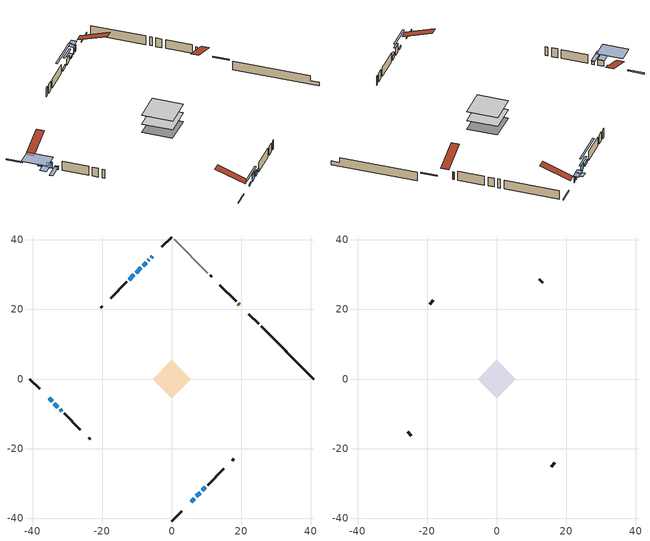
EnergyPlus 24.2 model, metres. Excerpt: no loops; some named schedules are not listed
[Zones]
conditioned space
 floor adiabatic (AdiabaticFloorConstruction): -5.47,0 0,5.47 5.47,0 0,-5.47 z0.76
 floor foundation (Slab1 construction): -5.36,0 0,5.36 5.36,0 0,-5.36 z-1.62
 wall outside (RimJoist1 construction): 0,-40.8 2.84,-37.96 / -40.8,0 -37.96,-2.84 / 0,40.8 -2.84,37.96 / 24.99,15.81 22.15,18.65 z0.76:1.06
 wall outside (AdiabaticWallConstruction 1): 19.43,21.37 19.17,21.63 z0.76:2.79
 wall outside (AdiabaticWallConstruction): -5.56,35.24 -5.91,34.89 / -6.57,34.23 -6.72,34.08 z0.76:2.44; 5.56,-35.24 6.42,-34.38 / -35.24,-5.56 -34.38,-6.42 z0.76:1.32; -7.37,33.43 -8.2,32.6 z0.76:1.07; -8.85,31.95 -10.22,30.58 / -33.72,-7.08 -32.71,-8.09 z0.76:2.34; 7.08,-33.72 8.16,-32.64 z0.76:2.77; 8.81,-31.99 9.68,-31.12 z0.76:1.83; -32.06,-8.74 -31.58,-9.22 z0.76:1.58; -10.87,29.93 -12.24,28.56 z0.76:1.52
 wall outside (Wall1 construction): 10.33,-30.47 14.98,-25.82 / -30.93,-9.87 -26.28,-14.52 / -12.9,27.9 -17.55,23.25 / 18.51,22.29 13.86,26.94 z0.76:3.2
 wall outside (Wall3 construction): 17.36,-23.44 17.82,-22.98 / -23.9,-16.9 -23.44,-17.36 / -19.92,20.88 -20.39,20.41 / 11.49,29.31 11.02,29.78 z0.76:3.2
 wall foundation (FoundationWall1 construction): 25.65,15.15,-1.62 25.65,15.15,0.76 39.28,1.52,0.76 39.28,1.52,-0.56 40.8,0,-0.56 40.8,0,-1.62
 wall adiabatic (Wall4 construction): 10.36,30.44 0.66,40.14 z0.76:3.2
 window (WindowConstruction 5): -5.56,35.24 -5.91,34.89 z0.76:2.44
 window (WindowConstruction 9): 5.56,-35.24 6.42,-34.38 z0.76:1.32
 window (WindowConstruction 10): -35.24,-5.56 -34.38,-6.42 z0.76:1.32
 window (WindowConstruction 6): -6.57,34.23 -6.71,34.09 z0.76:2.44
 window (WindowConstruction 7): -7.37,33.43 -8.2,32.6 z0.76:1.06
 window (WindowConstruction): -8.85,31.95 -10.22,30.58 z0.76:2.34
 window (WindowConstruction 1): 7.08,-33.72 8.16,-32.64 z0.76:2.77
 window (WindowConstruction 2): 8.81,-31.99 9.68,-31.12 z0.76:1.83
 window (WindowConstruction 3): -33.72,-7.08 -32.71,-8.09 z0.76:2.34
 window (WindowConstruction 4): -32.06,-8.74 -31.58,-9.22 z0.76:1.57
 window (WindowConstruction 8): -10.88,29.92 -12.24,28.56 z0.76:1.52
 door (Door): 19.43,21.37 19.17,21.63 z0.76:2.79
 ceiling adiabatic (AdiabaticFloorConstruction): 0,-5.47 5.47,0 0,5.47 -5.47,0 z0.76
attic - vented
 floor to conditioned space (Floor1 construction Reversed): -5.47,0 0,5.47 5.47,0 0,-5.47 z3.2
 wall outside (Wall2 construction): 15.64,-25.16 16.7,-24.1 / -25.62,-15.18 -24.56,-16.24 / -18.2,22.6 -19.26,21.54 / 13.2,27.6 12.14,28.66 z0.76:3.2
 roof outside (Roof1 construction): 4.9,-35.9,3.2 -0.43,-30.57,5.71 -1.83,-31.97,5.71 3.5,-37.3,3.2; -35.9,-4.9,3.2 -30.57,0.43,5.71 -31.97,1.83,5.71 -37.3,-3.5,3.2; -4.9,35.9,3.2 0.43,30.57,5.71 1.83,31.97,5.71 -3.5,37.3,3.2; 20.09,20.71,3.2 14.76,15.38,5.71 16.16,13.97,5.71 21.49,19.31,3.2
shading: -6.34,34.46 -5.13,35.67 -6.1,36.64 -7.31,35.42 z3.05; 8.29,-32.51 3.69,-37.11 3.98,-37.4 8.58,-32.8 z3.96; -32.51,-8.29 -37.11,-3.69 -40.13,-6.71 -35.53,-11.31 z3.96; -7.15,33.65 -6.14,34.66 -7.11,35.63 -8.11,34.62 z3.05; -8.37,32.43 -7.2,33.6 -8.17,34.57 -9.34,33.4 z1.31; -10.98,29.82 -8.1,32.7 -8.39,32.99 -11.27,30.12 z3.41; 8.3,-32.5 6.94,-33.86 7.23,-34.15 8.59,-32.79 z2.97; 9.82,-30.98 8.67,-32.13 8.96,-32.42 10.11,-31.27 z2.03; -32.65,-8.15 -33.79,-7.01 -36.81,-10.03 -35.67,-11.17 z2.43; -31.52,-9.28 -32.12,-8.68 -35.14,-11.7 -34.54,-12.3 z1.67; -14.83,25.97 -8.29,32.51 -8.58,32.8 -15.12,26.26 z5.18
[Building]
Building 1: Terrain=Suburbs
[Site:Location]
Quebec Intl AP_QC: Latitude {deg}=46.8; Longitude {deg}=-71.38; Time Zone {hr}=-5; Elevation {m}=74; Keep Site Location Information=Yes
[Site:GroundTemperature:Shallow]
0.0108218, -2.24938, -2.43038, -1.3578, 2.94801, 7.23376, 10.9493, 13.303, 13.5029, 11.5886, 7.96783, 3.81355
[Site:WaterMainsTemperature]
Calculation Method=Schedule; Temperature Schedule=mains temperature schedule
[Material] Roughness=Rough; Thermal Absorptance=0.9
Name | Thickness {m} | Conductivity {W/m-K} | Density {kg/m3} | Specific Heat {J/kg-K} | Solar Absorptance | Visible Absorptance
asphalt or fiberglass shingles | 0.00635 | 0.162714 | 1121.4 | 1465.45 | 0.4 | 0.4
ceiling loosefill ins | 0.169333 | 0.0480833 | 16.02 | 1046.75 | 0.7 | 0.7
ceiling stud and cavity | 0.1397 | 0.0837774 | 65.682 | 1177.47 | 0.7 | 0.7
concrete 4.0 in. | 0.1016 | 1.803125 | 2242.8 | 837.4 | 0.7 | 0.7
concrete 8.0 in. | 0.2032 | 1.803125 | 2242.8 | 837.4 | 0.7 | 0.7
door material | 0.04445 | 0.0451087 | 512.64 | 1214.23 | 0.7 | 0.7
floor covering | 0.0127 | 0.0433444 | 54.468 | 1339.84 | 0.6 | 0.6
floor rigid ins; wall rigid ins 2 | 0.512978 | 0.029427 | 32.04 | 1214.23 | 0.7 | 0.7
floor stud and cavity | 0.1397 | 1.75129 | 37.0049 | 1207.88 | 0.7 | 0.7
furniture material conditioned space 1 | 0.1524 | 0.115458 | 640.8 | 1214.23 | 0.6 | 0.6
gypsum board | 0.0127 | 0.160291 | 801 | 837.4 | 0.6 | 0.6
osb sheathing 0.5 in. | 0.0127 | 0.115458 | 512.64 | 1214.23 | 0.7 | 0.7
osb sheathing 0.75 in. | 0.01905 | 0.115458 | 512.64 | 1214.23 | 0.7 | 0.7
osb sheathing 2.0 in. | 0.0508 | 0.115458 | 512.64 | 1214.23 | 0.7 | 0.7
rim joist rigid ins; wall rigid ins | 0.051816 | 0.029427 | 32.04 | 1214.23 | 0.7 | 0.7
rim joist stud and cavity | 0.0508 | 0.0403734 | 125.044 | 1163.47 | 0.6 | 0.6
wall rigid ins 1 | 0.051816 | 0.029427 | 32.04 | 1214.23 | 0.4 | 0.4
wall stud and cavity | 0.1397 | 0.225397 | 139.0536 | 1170.24 | 0.7 | 0.7
wall stud and cavity 1 | 0.0889 | 6.9971 | 50.32683 | 1063.81 | 0.6 | 0.6
wall stud and cavity 2 | 0.1397 | 0.083259 | 139.0536 | 1170.24 | 0.7 | 0.7
wall stud and cavity 3 | 0.1397 | 0.178473 | 139.0536 | 1170.24 | 0.7 | 0.7
wall stud and cavity 4 | 0.0889 | 0.380278 | 52.3479 | 1209.89 | 0.7 | 0.7
wall stud and cavity 5 | 0.0889 | 0.391764 | 83.0341 | 1211.67 | 0.7 | 0.7
wood siding | 0.0254 | 0.102417 | 544.68 | 1172.36 | 0.4 | 0.4
wood siding 1 | 0.00254 | 0.102417 | 544.68 | 1172.36 | 0.4 | 0.4
wood siding 2; wood siding 3; wood siding 4 | 0.0254 | 0.102417 | 544.68 | 1172.36 | 0.7 | 0.7
[WindowMaterial:SimpleGlazingSystem]
Name | U-Factor {W/m2-K} | Solar Heat Gain Coefficient
WindowMaterial | 1.73576 | 0.43
WindowMaterial 1 | 2.4194 | 0.54
WindowMaterial 2 | 1.83456 | 0.39
WindowMaterial 3 | 1.76699 | 0.42
WindowMaterial 4 | 1.97765 | 0.34
WindowMaterial 5 | 1.79254 | 0.4
WindowMaterial 6 | 2.07361 | 0.3
WindowMaterial 7 | 1.93279 | 0.35
WindowMaterial 8 | 1.8516 | 0.39
WindowMaterial 9 | 2.02818 | 0.32
[Construction]
AdiabaticFloorConstruction: floor stud and cavity, floor rigid ins, osb sheathing 0.75 in., floor covering
AdiabaticWallConstruction: wood siding 3, wall rigid ins 2, wall stud and cavity 4, gypsum board
AdiabaticWallConstruction 1: wood siding 4, wall rigid ins 2, wall stud and cavity 4, gypsum board
Door: door material
Floor1 construction Reversed: gypsum board, ceiling stud and cavity, ceiling loosefill ins
FoundationWall1 construction: concrete 8.0 in.
furniture construction conditioned space 1: furniture material conditioned space 1
PartitionWallConstruction: gypsum board, wall stud and cavity 5, gypsum board
RimJoist1 construction: wood siding 2, rim joist rigid ins, osb sheathing 2.0 in., rim joist stud and cavity
Roof1 construction: asphalt or fiberglass shingles
Slab1 construction: concrete 4.0 in.
Wall1 construction: wood siding, wall rigid ins, osb sheathing 0.5 in., wall stud and cavity, gypsum board
Wall2 construction: wood siding 1, wall stud and cavity 1
Wall3 construction: wood siding, osb sheathing 0.5 in., wall stud and cavity 2, gypsum board
Wall4 construction: wall rigid ins 1, osb sheathing 0.5 in., wall stud and cavity 3, gypsum board
WindowConstruction: WindowMaterial
WindowConstruction 1: WindowMaterial 1
WindowConstruction 10; WindowConstruction 9: WindowMaterial 9
WindowConstruction 2: WindowMaterial 2
WindowConstruction 3: WindowMaterial 3
WindowConstruction 4: WindowMaterial 4
WindowConstruction 5: WindowMaterial 5
WindowConstruction 6: WindowMaterial 6
WindowConstruction 7: WindowMaterial 7
WindowConstruction 8: WindowMaterial 8
[Zone] Multiplier=1; Part of Total Floor Area=Yes
Name | Volume {m3}
attic - vented | 24.4459
conditioned space | 300.3
[Space]
Name | Zone | Volume {m3}
attic - vented 1 | attic - vented | 24.4459
conditioned space 1 | conditioned space | 300.3
[ZoneInfiltration:EffectiveLeakageArea]
infil attic - vented 1: Zone or Space=attic - vented 1; Schedule=Always On Discrete; Effective Air Leakage Area {cm2}=2212.43; Stack Coefficient=0.000344325; Wind Coefficient=1.25373e-05
[ZoneMixing]
whole house fan mix: Zone or Space=attic - vented; Schedule=Always On Continuous; Design Flow Rate Calculation Method=Flow/Zone; Design Flow Rate {m3/s}=0; Source Zone or Space=conditioned space
[SurfaceProperty:ExposedFoundationPerimeter]
Slab1: Exposed Perimeter Calculation Method=TotalExposedPerimeter; Total Exposed Perimeter {m}=21.427
[InternalMass] Zone or ZoneList=conditioned space; Space or SpaceList=conditioned space 1
Name | Construction | Surface Area {m2}
furniture mass conditioned space 1 | furniture construction conditioned space 1 | 46.9641
partition wall mass | PartitionWallConstruction | 117.41
[Lights]
interior lighting: Zone or ZoneList or Space or SpaceList=conditioned space 1; Schedule=interior lighting schedule; Design Level Calculation Method=LightingLevel; Lighting Level {W}=343.2; Return Air Fraction=0; Fraction Radiant=0.6; Fraction Visible=0.2; Fraction Replaceable=1
[People]
occupants: Zone or ZoneList or Space or SpaceList=conditioned space 1; Number of People Schedule=occupants schedule; Number of People Calculation Method=People; Number of People=3; Fraction Radiant=0.314171; Sensible Heat Fraction=0.56303; Activity Level Schedule=occupants activity schedule; Carbon Dioxide Generation Rate {m3/s-W}=0; Enable ASHRAE 55 Comfort Warnings=No; Mean Radiant Temperature Calculation Type=EnclosureAveraged
[ElectricEquipment] Zone or ZoneList or Space or SpaceList=conditioned space 1; Design Level Calculation Method=EquipmentLevel
Name | Schedule | Design Level {W} | Fraction Latent | Fraction Radiant | Fraction Lost
clothes dryer | clothes dryer schedule | 140.772 | 0.015 | 0.081 | 0.85
clothes washer | clothes washer schedule | 32.1985 | 0.03 | 0.162 | 0.7
cooking range | cooking range schedule | 208.969 | 0.08 | 0.432 | 0.2
dishwasher | dishwasher schedule | 66.8632 | 0.3 | 0.18 | 0.4
fridge | fridge schedule | 72.9452 | 0 | 0.6 | 0
mech vent house fan | mech vent house fan schedule | 14.1667 | 0 | 0 | 1
mech vent house fan cfis | mech vent house fan cfis schedule | 0 | 0 | 0 | 0
misc plug loads | misc plug loads schedule | 494.7 | 0.045 | 0.513 | 0.1
whole house fan | Always On Discrete | 0 | 0 | 0 | 1
[OtherEquipment] Zone or ZoneList or Space or SpaceList=conditioned space 1; Design Level Calculation Method=EquipmentLevel
Name | Fuel Type | Schedule | Design Level {W} | Fraction Latent | Fraction Radiant | Fraction Lost
clothes dryer 1 | Electricity | clothes dryer schedule | 0 | 0.015 | 0.081 | 0.85
cooking range 1 | Electricity | cooking range schedule | 0 | 0.08 | 0.432 | 0.2
general water use latent | None | general water use schedule | 59.3978 | 1 | 0 | 0
general water use sensible | None | general water use schedule | -58.539 | 0 | 0.6 | 0
mech vent house fan latent load | None | Always On Discrete | 0 | 1 | 0 | 0
mech vent house fan sensible load | None | Always On Discrete | 0 | 0 | 0 | 0
water heater energy adjustment1 | Electricity | Always On Discrete | 0.01 | 0 | 0 | 1
[ZoneInfiltration:DesignFlowRate] Zone or ZoneList or Space or SpaceList=conditioned space 1; Schedule=Always On Discrete; Design Flow Rate Calculation Method=Flow/Zone; Design Flow Rate {m3/s}=0
infil flow; natural vent flow; whole house fan flow
[Foundation:Kiva]
Foundation Kiva 1: Initial Indoor Air Temperature {C}=18; Wall Height Above Grade {m}=0.759988; Wall Depth Below Slab {m}=0.2032
[Foundation:Kiva:Settings]
Soil Conductivity {W/m-K}=0.849921; Soil Density {kg/m3}=1842.3; Soil Specific Heat {J/kg-K}=418.7; Ground Solar Absorptivity=0.9; Ground Thermal Absorptivity=0.9; Ground Surface Roughness {m}=0.03; Far-Field Width {m}=40; Deep-Ground Boundary Condition=ZeroFlux; Deep-Ground Depth {m}=40; Minimum Cell Dimension {m}=0.2; Maximum Cell Growth Coefficient=3; Simulation Timestep=Timestep
[Exterior:Lights]
exterior lighting: Schedule=exterior lighting schedule; Design Level {W}=75.6
[Schedule:Constant]
Name | Hourly Value
Always On Continuous; mech vent house fan schedule; mech vent house fan cfis schedule; Always On Discrete | 1
occupants activity schedule | 117.228
fridge schedule | 0
[Schedule:Day:Interval]
interior lighting schedule day: No, 01:00, 0.108182, 04:00, 0.0901515, 05:00, 0.0991667, 06:00, 0.162273, 07:00, 0.270455, 08:00, 0.342576, 10:00, 0.369621, 11:00, 0.351591, 12:00, 0.333561, 13:00, 0.324545, 14:00, 0.31553, 15:00, 0.333561, 16:00, 0.369621, 17:00, 0.450758, 18:00, 0.585985, 19:00, 0.775303, 20:00, 0.955606, 21:00, 0.991667, 22:00, 0.712197, 23:00, 0.360606, 24:00, 0.162273
interior lighting schedule default day: No, 24:00, 0
[Schedule:Week:Daily]
interior lighting schedule Week Rule - Jan1-Jan27: interior lighting schedule day, interior lighting schedule day, interior lighting schedule day, interior lighting schedule day, interior lighting schedule day, interior lighting schedule day, interior lighting schedule day, interior lighting schedule default day, interior lighting schedule default day, interior lighting schedule default day, interior lighting schedule default day, interior lighting schedule default day
interior lighting schedule Week Rule - Jan28-Feb3: interior lighting schedule day, interior lighting schedule day, interior lighting schedule day, interior lighting schedule day, interior lighting schedule day 1, interior lighting schedule day 1, interior lighting schedule day 1, interior lighting schedule default day, interior lighting schedule default day, interior lighting schedule default day, interior lighting schedule default day, interior lighting schedule default day
interior lighting schedule Week Rule - Feb4-Feb24: interior lighting schedule day 1, interior lighting schedule day 1, interior lighting schedule day 1, interior lighting schedule day 1, interior lighting schedule day 1, interior lighting schedule day 1, interior lighting schedule day 1, interior lighting schedule default day, interior lighting schedule default day, interior lighting schedule default day, interior lighting schedule default day, interior lighting schedule default day
interior lighting schedule Week Rule - Feb25-Mar3: interior lighting schedule day 1, interior lighting schedule day 1, interior lighting schedule day 1, interior lighting schedule day 1, interior lighting schedule day 2, interior lighting schedule day 2, interior lighting schedule day 2, interior lighting schedule default day, interior lighting schedule default day, interior lighting schedule default day, interior lighting schedule default day, interior lighting schedule default day
interior lighting schedule Week Rule - Mar4-Mar31: interior lighting schedule day 2, interior lighting schedule day 2, interior lighting schedule day 2, interior lighting schedule day 2, interior lighting schedule day 2, interior lighting schedule day 2, interior lighting schedule day 2, interior lighting schedule default day, interior lighting schedule default day, interior lighting schedule default day, interior lighting schedule default day, interior lighting schedule default day
interior lighting schedule Week Rule - Apr1-Apr28: interior lighting schedule day 3, interior lighting schedule day 3, interior lighting schedule day 3, interior lighting schedule day 3, interior lighting schedule day 3, interior lighting schedule day 3, interior lighting schedule day 3, interior lighting schedule default day, interior lighting schedule default day, interior lighting schedule default day, interior lighting schedule default day, interior lighting schedule default day
interior lighting schedule Week Rule - Apr29-May5: interior lighting schedule day 3, interior lighting schedule day 3, interior lighting schedule day 4, interior lighting schedule day 4, interior lighting schedule day 4, interior lighting schedule day 4, interior lighting schedule day 4, interior lighting schedule default day, interior lighting schedule default day, interior lighting schedule default day, interior lighting schedule default day, interior lighting schedule default day
interior lighting schedule Week Rule - May6-May26: interior lighting schedule day 4, interior lighting schedule day 4, interior lighting schedule day 4, interior lighting schedule day 4, interior lighting schedule day 4, interior lighting schedule day 4, interior lighting schedule day 4, interior lighting schedule default day, interior lighting schedule default day, interior lighting schedule default day, interior lighting schedule default day, interior lighting schedule default day
interior lighting schedule Week Rule - May27-Jun2: interior lighting schedule day 4, interior lighting schedule day 4, interior lighting schedule day 4, interior lighting schedule day 4, interior lighting schedule day 4, interior lighting schedule day 5, interior lighting schedule day 5, interior lighting schedule default day, interior lighting schedule default day, interior lighting schedule default day, interior lighting schedule default day, interior lighting schedule default day
interior lighting schedule Week Rule - Jun3-Jun30: interior lighting schedule day 5, interior lighting schedule day 5, interior lighting schedule day 5, interior lighting schedule day 5, interior lighting schedule day 5, interior lighting schedule day 5, interior lighting schedule day 5, interior lighting schedule default day, interior lighting schedule default day, interior lighting schedule default day, interior lighting schedule default day, interior lighting schedule default day
interior lighting schedule Week Rule - Jul1-Jul28: interior lighting schedule day 6, interior lighting schedule day 6, interior lighting schedule day 6, interior lighting schedule day 6, interior lighting schedule day 6, interior lighting schedule day 6, interior lighting schedule day 6, interior lighting schedule default day, interior lighting schedule default day, interior lighting schedule default day, interior lighting schedule default day, interior lighting schedule default day
interior lighting schedule Week Rule - Jul29-Aug4: interior lighting schedule day 6, interior lighting schedule day 6, interior lighting schedule day 6, interior lighting schedule day 7, interior lighting schedule day 7, interior lighting schedule day 7, interior lighting schedule day 7, interior lighting schedule default day, interior lighting schedule default day, interior lighting schedule default day, interior lighting schedule default day, interior lighting schedule default day
interior lighting schedule Week Rule - Aug5-Aug25: interior lighting schedule day 7, interior lighting schedule day 7, interior lighting schedule day 7, interior lighting schedule day 7, interior lighting schedule day 7, interior lighting schedule day 7, interior lighting schedule day 7, interior lighting schedule default day, interior lighting schedule default day, interior lighting schedule default day, interior lighting schedule default day, interior lighting schedule default day
interior lighting schedule Week Rule - Aug26-Sep1: interior lighting schedule day 7, interior lighting schedule day 7, interior lighting schedule day 7, interior lighting schedule day 7, interior lighting schedule day 7, interior lighting schedule day 7, interior lighting schedule day 8, interior lighting schedule default day, interior lighting schedule default day, interior lighting schedule default day, interior lighting schedule default day, interior lighting schedule default day
interior lighting schedule Week Rule - Sep2-Sep29: interior lighting schedule day 8, interior lighting schedule day 8, interior lighting schedule day 8, interior lighting schedule day 8, interior lighting schedule day 8, interior lighting schedule day 8, interior lighting schedule day 8, interior lighting schedule default day, interior lighting schedule default day, interior lighting schedule default day, interior lighting schedule default day, interior lighting schedule default day
interior lighting schedule Week Rule - Sep30-Oct6: interior lighting schedule day 8, interior lighting schedule day 9, interior lighting schedule day 9, interior lighting schedule day 9, interior lighting schedule day 9, interior lighting schedule day 9, interior lighting schedule day 9, interior lighting schedule default day, interior lighting schedule default day, interior lighting schedule default day, interior lighting schedule default day, interior lighting schedule default day
interior lighting schedule Week Rule - Oct7-Oct27: interior lighting schedule day 9, interior lighting schedule day 9, interior lighting schedule day 9, interior lighting schedule day 9, interior lighting schedule day 9, interior lighting schedule day 9, interior lighting schedule day 9, interior lighting schedule default day, interior lighting schedule default day, interior lighting schedule default day, interior lighting schedule default day, interior lighting schedule default day
interior lighting schedule Week Rule - Oct28-Nov3: interior lighting schedule day 9, interior lighting schedule day 9, interior lighting schedule day 9, interior lighting schedule day 9, interior lighting schedule day 10, interior lighting schedule day 10, interior lighting schedule day 10, interior lighting schedule default day, interior lighting schedule default day, interior lighting schedule default day, interior lighting schedule default day, interior lighting schedule default day
interior lighting schedule Week Rule - Nov4-Nov24: interior lighting schedule day 10, interior lighting schedule day 10, interior lighting schedule day 10, interior lighting schedule day 10, interior lighting schedule day 10, interior lighting schedule day 10, interior lighting schedule day 10, interior lighting schedule default day, interior lighting schedule default day, interior lighting schedule default day, interior lighting schedule default day, interior lighting schedule default day
interior lighting schedule Week Rule - Nov25-Dec1: interior lighting schedule day 10, interior lighting schedule day 10, interior lighting schedule day 10, interior lighting schedule day 10, interior lighting schedule day 10, interior lighting schedule day 10, interior lighting schedule day 11, interior lighting schedule default day, interior lighting schedule default day, interior lighting schedule default day, interior lighting schedule default day, interior lighting schedule default day
interior lighting schedule Week Rule - Dec2-Dec31: interior lighting schedule day 11, interior lighting schedule day 11, interior lighting schedule day 11, interior lighting schedule day 11, interior lighting schedule day 11, interior lighting schedule day 11, interior lighting schedule day 11, interior lighting schedule default day, interior lighting schedule default day, interior lighting schedule default day, interior lighting schedule default day, interior lighting schedule default day
occupants schedule Week Rule - Jan1-Dec31: occupants schedule day, occupants schedule day, occupants schedule day, occupants schedule day, occupants schedule day, occupants schedule day, occupants schedule day, occupants schedule default day, occupants schedule default day, occupants schedule default day, occupants schedule default day, occupants schedule default day
clothes dryer schedule Week Rule - Jan1-Dec31: clothes dryer schedule day, clothes dryer schedule day, clothes dryer schedule day, clothes dryer schedule day, clothes dryer schedule day, clothes dryer schedule day, clothes dryer schedule day, clothes dryer schedule default day, clothes dryer schedule default day, clothes dryer schedule default day, clothes dryer schedule default day, clothes dryer schedule default day
clothes washer schedule Week Rule - Jan1-Dec31: clothes washer schedule day, clothes washer schedule day, clothes washer schedule day, clothes washer schedule day, clothes washer schedule day, clothes washer schedule day, clothes washer schedule day, clothes washer schedule default day, clothes washer schedule default day, clothes washer schedule default day, clothes washer schedule default day, clothes washer schedule default day
cooking range schedule Week Rule - Jan1-Dec31: cooking range schedule day, cooking range schedule day, cooking range schedule day, cooking range schedule day, cooking range schedule day, cooking range schedule day, cooking range schedule day, cooking range schedule default day, cooking range schedule default day, cooking range schedule default day, cooking range schedule default day, cooking range schedule default day
dishwasher schedule Week Rule - Jan1-Dec31: dishwasher schedule day, dishwasher schedule day, dishwasher schedule day, dishwasher schedule day, dishwasher schedule day, dishwasher schedule day, dishwasher schedule day, dishwasher schedule default day, dishwasher schedule default day, dishwasher schedule default day, dishwasher schedule default day, dishwasher schedule default day
misc plug loads schedule Week Rule - Jan1-Dec31: misc plug loads schedule day, misc plug loads schedule day, misc plug loads schedule day, misc plug loads schedule day, misc plug loads schedule day, misc plug loads schedule day, misc plug loads schedule day, misc plug loads schedule default day, misc plug loads schedule default day, misc plug loads schedule default day, misc plug loads schedule default day, misc plug loads schedule default day
general water use schedule Week Rule - Jan1-Dec31: general water use schedule day, general water use schedule day, general water use schedule day, general water use schedule day, general water use schedule day, general water use schedule day, general water use schedule day, general water use schedule default day, general water use schedule default day, general water use schedule default day, general water use schedule default day, general water use schedule default day
exterior lighting schedule Week Rule - Jan1-Jan27: exterior lighting schedule day, exterior lighting schedule day, exterior lighting schedule day, exterior lighting schedule day, exterior lighting schedule day, exterior lighting schedule day, exterior lighting schedule day, exterior lighting schedule default day, exterior lighting schedule default day, exterior lighting schedule default day, exterior lighting schedule default day, exterior lighting schedule default day
exterior lighting schedule Week Rule - Jan28-Feb3: exterior lighting schedule day, exterior lighting schedule day, exterior lighting schedule day, exterior lighting schedule day, exterior lighting schedule day 1, exterior lighting schedule day 1, exterior lighting schedule day 1, exterior lighting schedule default day, exterior lighting schedule default day, exterior lighting schedule default day, exterior lighting schedule default day, exterior lighting schedule default day
exterior lighting schedule Week Rule - Feb4-Feb24: exterior lighting schedule day 1, exterior lighting schedule day 1, exterior lighting schedule day 1, exterior lighting schedule day 1, exterior lighting schedule day 1, exterior lighting schedule day 1, exterior lighting schedule day 1, exterior lighting schedule default day, exterior lighting schedule default day, exterior lighting schedule default day, exterior lighting schedule default day, exterior lighting schedule default day
exterior lighting schedule Week Rule - Feb25-Mar3: exterior lighting schedule day 1, exterior lighting schedule day 1, exterior lighting schedule day 1, exterior lighting schedule day 1, exterior lighting schedule day 2, exterior lighting schedule day 2, exterior lighting schedule day 2, exterior lighting schedule default day, exterior lighting schedule default day, exterior lighting schedule default day, exterior lighting schedule default day, exterior lighting schedule default day
exterior lighting schedule Week Rule - Mar4-Mar31: exterior lighting schedule day 2, exterior lighting schedule day 2, exterior lighting schedule day 2, exterior lighting schedule day 2, exterior lighting schedule day 2, exterior lighting schedule day 2, exterior lighting schedule day 2, exterior lighting schedule default day, exterior lighting schedule default day, exterior lighting schedule default day, exterior lighting schedule default day, exterior lighting schedule default day
exterior lighting schedule Week Rule - Apr1-Apr28: exterior lighting schedule day 3, exterior lighting schedule day 3, exterior lighting schedule day 3, exterior lighting schedule day 3, exterior lighting schedule day 3, exterior lighting schedule day 3, exterior lighting schedule day 3, exterior lighting schedule default day, exterior lighting schedule default day, exterior lighting schedule default day, exterior lighting schedule default day, exterior lighting schedule default day
exterior lighting schedule Week Rule - Apr29-May5: exterior lighting schedule day 3, exterior lighting schedule day 3, exterior lighting schedule day 4, exterior lighting schedule day 4, exterior lighting schedule day 4, exterior lighting schedule day 4, exterior lighting schedule day 4, exterior lighting schedule default day, exterior lighting schedule default day, exterior lighting schedule default day, exterior lighting schedule default day, exterior lighting schedule default day
exterior lighting schedule Week Rule - May6-May26: exterior lighting schedule day 4, exterior lighting schedule day 4, exterior lighting schedule day 4, exterior lighting schedule day 4, exterior lighting schedule day 4, exterior lighting schedule day 4, exterior lighting schedule day 4, exterior lighting schedule default day, exterior lighting schedule default day, exterior lighting schedule default day, exterior lighting schedule default day, exterior lighting schedule default day
exterior lighting schedule Week Rule - May27-Jun2: exterior lighting schedule day 4, exterior lighting schedule day 4, exterior lighting schedule day 4, exterior lighting schedule day 4, exterior lighting schedule day 4, exterior lighting schedule day 5, exterior lighting schedule day 5, exterior lighting schedule default day, exterior lighting schedule default day, exterior lighting schedule default day, exterior lighting schedule default day, exterior lighting schedule default day
exterior lighting schedule Week Rule - Jun3-Jun30: exterior lighting schedule day 5, exterior lighting schedule day 5, exterior lighting schedule day 5, exterior lighting schedule day 5, exterior lighting schedule day 5, exterior lighting schedule day 5, exterior lighting schedule day 5, exterior lighting schedule default day, exterior lighting schedule default day, exterior lighting schedule default day, exterior lighting schedule default day, exterior lighting schedule default day
exterior lighting schedule Week Rule - Jul1-Jul28: exterior lighting schedule day 6, exterior lighting schedule day 6, exterior lighting schedule day 6, exterior lighting schedule day 6, exterior lighting schedule day 6, exterior lighting schedule day 6, exterior lighting schedule day 6, exterior lighting schedule default day, exterior lighting schedule default day, exterior lighting schedule default day, exterior lighting schedule default day, exterior lighting schedule default day
exterior lighting schedule Week Rule - Jul29-Aug4: exterior lighting schedule day 6, exterior lighting schedule day 6, exterior lighting schedule day 6, exterior lighting schedule day 7, exterior lighting schedule day 7, exterior lighting schedule day 7, exterior lighting schedule day 7, exterior lighting schedule default day, exterior lighting schedule default day, exterior lighting schedule default day, exterior lighting schedule default day, exterior lighting schedule default day
exterior lighting schedule Week Rule - Aug5-Aug25: exterior lighting schedule day 7, exterior lighting schedule day 7, exterior lighting schedule day 7, exterior lighting schedule day 7, exterior lighting schedule day 7, exterior lighting schedule day 7, exterior lighting schedule day 7, exterior lighting schedule default day, exterior lighting schedule default day, exterior lighting schedule default day, exterior lighting schedule default day, exterior lighting schedule default day
exterior lighting schedule Week Rule - Aug26-Sep1: exterior lighting schedule day 7, exterior lighting schedule day 7, exterior lighting schedule day 7, exterior lighting schedule day 7, exterior lighting schedule day 7, exterior lighting schedule day 7, exterior lighting schedule day 8, exterior lighting schedule default day, exterior lighting schedule default day, exterior lighting schedule default day, exterior lighting schedule default day, exterior lighting schedule default day
exterior lighting schedule Week Rule - Sep2-Sep29: exterior lighting schedule day 8, exterior lighting schedule day 8, exterior lighting schedule day 8, exterior lighting schedule day 8, exterior lighting schedule day 8, exterior lighting schedule day 8, exterior lighting schedule day 8, exterior lighting schedule default day, exterior lighting schedule default day, exterior lighting schedule default day, exterior lighting schedule default day, exterior lighting schedule default day
exterior lighting schedule Week Rule - Sep30-Oct6: exterior lighting schedule day 8, exterior lighting schedule day 9, exterior lighting schedule day 9, exterior lighting schedule day 9, exterior lighting schedule day 9, exterior lighting schedule day 9, exterior lighting schedule day 9, exterior lighting schedule default day, exterior lighting schedule default day, exterior lighting schedule default day, exterior lighting schedule default day, exterior lighting schedule default day
exterior lighting schedule Week Rule - Oct7-Oct27: exterior lighting schedule day 9, exterior lighting schedule day 9, exterior lighting schedule day 9, exterior lighting schedule day 9, exterior lighting schedule day 9, exterior lighting schedule day 9, exterior lighting schedule day 9, exterior lighting schedule default day, exterior lighting schedule default day, exterior lighting schedule default day, exterior lighting schedule default day, exterior lighting schedule default day
exterior lighting schedule Week Rule - Oct28-Nov3: exterior lighting schedule day 9, exterior lighting schedule day 9, exterior lighting schedule day 9, exterior lighting schedule day 9, exterior lighting schedule day 10, exterior lighting schedule day 10, exterior lighting schedule day 10, exterior lighting schedule default day, exterior lighting schedule default day, exterior lighting schedule default day, exterior lighting schedule default day, exterior lighting schedule default day
exterior lighting schedule Week Rule - Nov4-Nov24: exterior lighting schedule day 10, exterior lighting schedule day 10, exterior lighting schedule day 10, exterior lighting schedule day 10, exterior lighting schedule day 10, exterior lighting schedule day 10, exterior lighting schedule day 10, exterior lighting schedule default day, exterior lighting schedule default day, exterior lighting schedule default day, exterior lighting schedule default day, exterior lighting schedule default day
exterior lighting schedule Week Rule - Nov25-Dec1: exterior lighting schedule day 10, exterior lighting schedule day 10, exterior lighting schedule day 10, exterior lighting schedule day 10, exterior lighting schedule day 10, exterior lighting schedule day 10, exterior lighting schedule day 11, exterior lighting schedule default day, exterior lighting schedule default day, exterior lighting schedule default day, exterior lighting schedule default day, exterior lighting schedule default day
exterior lighting schedule Week Rule - Dec2-Dec31: exterior lighting schedule day 11, exterior lighting schedule day 11, exterior lighting schedule day 11, exterior lighting schedule day 11, exterior lighting schedule day 11, exterior lighting schedule day 11, exterior lighting schedule day 11, exterior lighting schedule default day, exterior lighting schedule default day, exterior lighting schedule default day, exterior lighting schedule default day, exterior lighting schedule default day
[Schedule:Year]
interior lighting schedule: interior lighting schedule Week Rule - Jan1-Jan27, 1, 1, 1, 27, interior lighting schedule Week Rule - Jan28-Feb3, 1, 28, 2, 3, interior lighting schedule Week Rule - Feb4-Feb24, 2, 4, 2, 24, interior lighting schedule Week Rule - Feb25-Mar3, 2, 25, 3, 3, interior lighting schedule Week Rule - Mar4-Mar31, 3, 4, 3, 31, interior lighting schedule Week Rule - Apr1-Apr28, 4, 1, 4, 28, interior lighting schedule Week Rule - Apr29-May5, 4, 29, 5, 5, interior lighting schedule Week Rule - May6-May26, 5, 6, 5, 26, interior lighting schedule Week Rule - May27-Jun2, 5, 27, 6, 2, interior lighting schedule Week Rule - Jun3-Jun30, 6, 3, 6, 30, interior lighting schedule Week Rule - Jul1-Jul28, 7, 1, 7, 28, interior lighting schedule Week Rule - Jul29-Aug4, 7, 29, 8, 4, interior lighting schedule Week Rule - Aug5-Aug25, 8, 5, 8, 25, interior lighting schedule Week Rule - Aug26-Sep1, 8, 26, 9, 1, interior lighting schedule Week Rule - Sep2-Sep29, 9, 2, 9, 29, interior lighting schedule Week Rule - Sep30-Oct6, 9, 30, 10, 6, interior lighting schedule Week Rule - Oct7-Oct27, 10, 7, 10, 27, interior lighting schedule Week Rule - Oct28-Nov3, 10, 28, 11, 3, interior lighting schedule Week Rule - Nov4-Nov24, 11, 4, 11, 24, interior lighting schedule Week Rule - Nov25-Dec1, 11, 25, 12, 1, interior lighting schedule Week Rule - Dec2-Dec31, 12, 2, 12, 31
occupants schedule: occupants schedule Week Rule - Jan1-Dec31, 1, 1, 12, 31
clothes dryer schedule: clothes dryer schedule Week Rule - Jan1-Dec31, 1, 1, 12, 31
clothes washer schedule: clothes washer schedule Week Rule - Jan1-Dec31, 1, 1, 12, 31
cooking range schedule: cooking range schedule Week Rule - Jan1-Dec31, 1, 1, 12, 31
dishwasher schedule: dishwasher schedule Week Rule - Jan1-Dec31, 1, 1, 12, 31
misc plug loads schedule: misc plug loads schedule Week Rule - Jan1-Dec31, 1, 1, 12, 31
general water use schedule: general water use schedule Week Rule - Jan1-Dec31, 1, 1, 12, 31
exterior lighting schedule: exterior lighting schedule Week Rule - Jan1-Jan27, 1, 1, 1, 27, exterior lighting schedule Week Rule - Jan28-Feb3, 1, 28, 2, 3, exterior lighting schedule Week Rule - Feb4-Feb24, 2, 4, 2, 24, exterior lighting schedule Week Rule - Feb25-Mar3, 2, 25, 3, 3, exterior lighting schedule Week Rule - Mar4-Mar31, 3, 4, 3, 31, exterior lighting schedule Week Rule - Apr1-Apr28, 4, 1, 4, 28, exterior lighting schedule Week Rule - Apr29-May5, 4, 29, 5, 5, exterior lighting schedule Week Rule - May6-May26, 5, 6, 5, 26, exterior lighting schedule Week Rule - May27-Jun2, 5, 27, 6, 2, exterior lighting schedule Week Rule - Jun3-Jun30, 6, 3, 6, 30, exterior lighting schedule Week Rule - Jul1-Jul28, 7, 1, 7, 28, exterior lighting schedule Week Rule - Jul29-Aug4, 7, 29, 8, 4, exterior lighting schedule Week Rule - Aug5-Aug25, 8, 5, 8, 25, exterior lighting schedule Week Rule - Aug26-Sep1, 8, 26, 9, 1, exterior lighting schedule Week Rule - Sep2-Sep29, 9, 2, 9, 29, exterior lighting schedule Week Rule - Sep30-Oct6, 9, 30, 10, 6, exterior lighting schedule Week Rule - Oct7-Oct27, 10, 7, 10, 27, exterior lighting schedule Week Rule - Oct28-Nov3, 10, 28, 11, 3, exterior lighting schedule Week Rule - Nov4-Nov24, 11, 4, 11, 24, exterior lighting schedule Week Rule - Nov25-Dec1, 11, 25, 12, 1, exterior lighting schedule Week Rule - Dec2-Dec31, 12, 2, 12, 31
[Schedule:Compact]
mains temperature schedule: Through: 01/01, For: AllDays, Until: 24:00, 5.175, Through: 01/02, For: AllDays, Until: 24:00, 5.10167, Through: 01/03, For: AllDays, Until: 24:00, 5.02889, Through: 01/04, For: AllDays, Until: 24:00, 4.95778, Through: 01/05, For: AllDays, Until: 24:00, 4.88778, Through: 01/06, For: AllDays, Until: 24:00, 4.81833, Through: 01/07, For: AllDays, Until: 24:00, 4.75056, Through: 01/08, For: AllDays, Until: 24:00, 4.68389, Through: 01/09, For: AllDays, Until: 24:00, 4.61833, Through: 01/10, For: AllDays, Until: 24:00, 4.55389, Through: 01/11, For: AllDays, Until: 24:00, 4.49056, Through: 01/12, For: AllDays, Until: 24:00, 4.42889, Through: 01/13, For: AllDays, Until: 24:00, 4.36778, Through: 01/14, For: AllDays, Until: 24:00, 4.30889, Through: 01/15, For: AllDays, Until: 24:00, 4.25056, Through: 01/16, For: AllDays, Until: 24:00, 4.19389, Through: 01/17, For: AllDays, Until: 24:00, 4.13833, Through: 01/18, For: AllDays, Until: 24:00, 4.08444, Through: 01/19, For: AllDays, Until: 24:00, 4.03167, Through: 01/20, For: AllDays, Until: 24:00, 3.98056, Through: 01/21, For: AllDays, Until: 24:00, 3.93056, Through: 01/22, For: AllDays, Until: 24:00, 3.88222, Through: 01/23, For: AllDays, Until: 24:00, 3.835, Through: 01/24, For: AllDays, Until: 24:00, 3.78944, Through: 01/25, For: AllDays, Until: 24:00, 3.74556, Through: 01/26, For: AllDays, Until: 24:00, 3.70278, Through: 01/27, For: AllDays, Until: 24:00, 3.66167, Through: 01/28, For: AllDays, Until: 24:00, 3.62167, Through: 01/29, For: AllDays, Until: 24:00, 3.58389, Through: 01/30, For: AllDays, Until: 24:00, 3.54722, Through: 01/31, For: AllDays, Until: 24:00, 3.51167, Through: 02/01, For: AllDays, Until: 24:00, 3.47833, Through: 02/02, For: AllDays, Until: 24:00, 3.44611, Through: 02/03, For: AllDays, Until: 24:00, 3.41556, Through: 02/04, For: AllDays, Until: 24:00, 3.38667, Through: 02/05, For: AllDays, Until: 24:00, 3.35944, Through: 02/06, For: AllDays, Until: 24:00, 3.33389, Through: 02/07, For: AllDays, Until: 24:00, 3.30944, Through: 02/08, For: AllDays, Until: 24:00, 3.28667, Through: 02/09, For: AllDays, Until: 24:00, 3.26611, Through: 02/10, For: AllDays, Until: 24:00, 3.24667, Through: 02/11, For: AllDays, Until: 24:00, 3.22889, Through: 02/12, For: AllDays, Until: 24:00, 3.21278, Through: 02/13, For: AllDays, Until: 24:00, 3.19833, Through: 02/14, For: AllDays, Until: 24:00, 3.18556, Through: 02/15, For: AllDays, Until: 24:00, 3.17389, Through: 02/16, For: AllDays, Until: 24:00, 3.16444, Through: 02/17, For: AllDays, Until: 24:00, 3.15667, Through: 02/18, For: AllDays, Until: 24:00, 3.15056, Through: 02/19, For: AllDays, Until: 24:00, 3.14556, Through: 02/20, For: AllDays, Until: 24:00, 3.14278, Through: 02/21, For: AllDays, Until: 24:00, 3.14111, Through: 02/22, For: AllDays, Until: 24:00, 3.14167, Through: 02/23, For: AllDays, Until: 24:00, 3.14333, Through: 02/24, For: AllDays, Until: 24:00, 3.14722, Through: 02/25, For: AllDays, Until: 24:00, 3.15222, Through: 02/26, For: AllDays, Until: 24:00, 3.15944, Through: 02/27, For: AllDays, Until: 24:00, 3.16778, Through: 02/28, For: AllDays, Until: 24:00, 3.17778, Through: 03/01, For: AllDays, Until: 24:00, 3.18944, Through: 03/02, For: AllDays, Until: 24:00, 3.20333, Through: 03/03, For: AllDays, Until: 24:00, 3.21833, Through: 03/04, For: AllDays, Until: 24:00, 3.235, Through: 03/05, For: AllDays, Until: 24:00, 3.25333, Through: 03/06, For: AllDays, Until: 24:00, 3.27333, Through: 03/07, For: AllDays, Until: 24:00, 3.29444, Through: 03/08, For: AllDays, Until: 24:00, 3.31778, Through: 03/09, For: AllDays, Until: 24:00, 3.34222, Through: 03/10, For: AllDays, Until: 24:00, 3.36889, Through: 03/11, For: AllDays, Until: 24:00, 3.39667, Through: 03/12, For: AllDays, Until: 24:00, 3.42611, Through: 03/13, For: AllDays, Until: 24:00, 3.45722, Through: 03/14, For: AllDays, Until: 24:00, 3.49, Through: 03/15, For: AllDays, Until: 24:00, 3.52389, Through: 03/16, For: AllDays, Until: 24:00, 3.55944, Through: 03/17, For: AllDays, Until: 24:00, 3.59667, Through: 03/18, For: AllDays, Until: 24:00, 3.63556, Through: 03/19, For: AllDays, Until: 24:00, 3.67556, Through: 03/20, For: AllDays, Until: 24:00, 3.71722, Through: 03/21, For: AllDays, Until: 24:00, 3.76056, Through: 03/22, For: AllDays, Until: 24:00, 3.80556, Through: 03/23, For: AllDays, Until: 24:00, 3.85111, Through: 03/24, For: AllDays, Until: 24:00, 3.89889, Through: 03/25, For: AllDays, Until: 24:00, 3.94778, Through: 03/26, For: AllDays, Until: 24:00, 3.99833, Through: 03/27, For: AllDays, Until: 24:00, 4.05, Through: 03/28, For: AllDays, Until: 24:00, 4.10333, Through: 03/29, For: AllDays, Until: 24:00, 4.15778, Through: 03/30, For: AllDays, Until: 24:00, 4.21333, Through: 03/31, For: AllDays, Until: 24:00, 4.27056, Through: 04/01, For: AllDays, Until: 24:00, 4.32944, Through: 04/02, For: AllDays, Until: 24:00, 4.38889, Through: 04/03, For: AllDays, Until: 24:00, 4.45, Through: 04/04, For: AllDays, Until: 24:00, 4.51222, Through: 04/05, For: AllDays, Until: 24:00, 4.57611, Through: 04/06, For: AllDays, Until: 24:00, 4.64056, Through: 04/07, For: AllDays, Until: 24:00, 4.70667, Through: 04/08, For: AllDays, Until: 24:00, 4.77389, Through: 04/09, For: AllDays, Until: 24:00, 4.84222, Through: 04/10, For: AllDays, Until: 24:00, 4.91167, Through: 04/11, For: AllDays, Until: 24:00, 4.98278, Through: 04/12, For: AllDays, Until: 24:00, 5.05444, Through: 04/13, For: AllDays, Until: 24:00, 5.12722, Through: 04/14, For: AllDays, Until: 24:00, 5.20111, Through: 04/15, For: AllDays, Until: 24:00, 5.27611, Through: 04/16, For: AllDays, Until: 24:00, 5.35167, Through: 04/17, For: AllDays, Until: 24:00, 5.42889, Through: 04/18, For: AllDays, Until: 24:00, 5.50667, Through: 04/19, For: AllDays, Until: 24:00, 5.58556, Through: 04/20, For: AllDays, Until: 24:00, 5.665, Through: 04/21, For: AllDays, Until: 24:00, 5.74611, Through: 04/22, For: AllDays, Until: 24:00, 5.82722, Through: 04/23, For: AllDays, Until: 24:00, 5.91, Through: 04/24, For: AllDays, Until: 24:00, 5.99278, Through: 04/25, For: AllDays, Until: 24:00, 6.07722, Through: 04/26, For: AllDays, Until: 24:00, 6.16167, Through: 04/27, For: AllDays, Until: 24:00, 6.24722, Through: 04/28, For: AllDays, Until: 24:00, 6.33389, Through: 04/29, For: AllDays, Until: 24:00, 6.42056, Through: 04/30, For: AllDays, Until: 24:00, 6.50833, Through: 05/01, For: AllDays, Until: 24:00, 6.59667, Through: 05/02, For: AllDays, Until: 24:00, 6.68556, Through: 05/03, For: AllDays, Until: 24:00, 6.775, Through: 05/04, For: AllDays, Until: 24:00, 6.86556, Through: 05/05, For: AllDays, Until: 24:00, 6.95611, Through: 05/06, For: AllDays, Until: 24:00, 7.04722, Through: 05/07, For: AllDays, Until: 24:00, 7.13889, Through: 05/08, For: AllDays, Until: 24:00, 7.23111, Through: 05/09, For: AllDays, Until: 24:00, 7.32333, Through: 05/10, For: AllDays, Until: 24:00, 7.41667, Through: 05/11, For: AllDays, Until: 24:00, 7.51, Through: 05/12, For: AllDays, Until: 24:00, 7.60389, Through: 05/13, For: AllDays, Until: 24:00, 7.69778, Through: 05/14, For: AllDays, Until: 24:00, 7.79222, Through: 05/15, For: AllDays, Until: 24:00, 7.88667, Through: 05/16, For: AllDays, Until: 24:00, 7.98167, Through: 05/17, For: AllDays, Until: 24:00, 8.07667, Through: 05/18, For: AllDays, Until: 24:00, 8.17167, Through: 05/19, For: AllDays, Until: 24:00, 8.26722, Through: 05/20, For: AllDays, Until: 24:00, 8.36278, Through: 05/21, For: AllDays, Until: 24:00, 8.45833, Through: 05/22, For: AllDays, Until: 24:00, 8.55444, Through: 05/23, For: AllDays, Until: 24:00, 8.65, Through: 05/24, For: AllDays, Until: 24:00, 8.74611, Through: 05/25, For: AllDays, Until: 24:00, 8.84167, Through: 05/26, For: AllDays, Until: 24:00, 8.93722, Through: 05/27, For: AllDays, Until: 24:00, 9.03333, Through: 05/28, For: AllDays, Until: 24:00, 9.12889, Through: 05/29, For: AllDays, Until: 24:00, 9.22389, Through: 05/30, For: AllDays, Until: 24:00, 9.31944, Through: 05/31, For: AllDays, Until: 24:00, 9.41444, Through: 06/01, For: AllDays, Until: 24:00, 9.50944, Through: 06/02, For: AllDays, Until: 24:00, 9.60389, Through: 06/03, For: AllDays, Until: 24:00, 9.69833, Through: 06/04, For: AllDays, Until: 24:00, 9.79278, Through: 06/05, For: AllDays, Until: 24:00, 9.88667, Through: 06/06, For: AllDays, Until: 24:00, 9.98, Through: 06/07, For: AllDays, Until: 24:00, 10.0728, Through: 06/08, For: AllDays, Until: 24:00, 10.1656, Through: 06/09, For: AllDays, Until: 24:00, 10.2578, Through: 06/10, For: AllDays, Until: 24:00, 10.3494, Through: 06/11, For: AllDays, Until: 24:00, 10.4411, Through: 06/12, For: AllDays, Until: 24:00, 10.5317, Through: 06/13, For: AllDays, Until: 24:00, 10.6222, Through: 06/14, For: AllDays, Until: 24:00, 10.7117, Through: 06/15, For: AllDays, Until: 24:00, 10.8006, Through: 06/16, For: AllDays, Until: 24:00, 10.8889, Through: 06/17, For: AllDays, Until: 24:00, 10.9772, Through: 06/18, For: AllDays, Until: 24:00, 11.0639, Through: 06/19, For: AllDays, Until: 24:00, 11.1506, Through: 06/20, For: AllDays, Until: 24:00, 11.2361, Through: 06/21, For: AllDays, Until: 24:00, 11.3211, Through: 06/22, For: AllDays, Until: 24:00, 11.4056, Through: 06/23, For: AllDays, Until: 24:00, 11.4889, Through: 06/24, For: AllDays, Until: 24:00, 11.5711, Through: 06/25, For: AllDays, Until: 24:00, 11.6533, Through: 06/26, For: AllDays, Until: 24:00, 11.7339, Through: 06/27, For: AllDays, Until: 24:00, 11.8139, Through: 06/28, For: AllDays, Until: 24:00, 11.8928, Through: 06/29, For: AllDays, Until: 24:00, 11.9711, Through: 06/30, For: AllDays, Until: 24:00, 12.0483, Through: 07/01, For: AllDays, Until: 24:00, 12.1244, Through: 07/02, For: AllDays, Until: 24:00, 12.1994, Through: 07/03, For: AllDays, Until: 24:00, 12.2733, Through: 07/04, For: AllDays, Until: 24:00, 12.3467, Through: 07/05, For: AllDays, Until: 24:00, 12.4183, Through: 07/06, For: AllDays, Until: 24:00, 12.4894, Through: 07/07, For: AllDays, Until: 24:00, 12.5589, Through: 07/08, For: AllDays, Until: 24:00, 12.6278, Through: 07/09, For: AllDays, Until: 24:00, 12.695, Through: 07/10, For: AllDays, Until: 24:00, 12.7617, Through: 07/11, For: AllDays, Until: 24:00, 12.8267, Through: 07/12, For: AllDays, Until: 24:00, 12.8906, Through: 07/13, For: AllDays, Until: 24:00, 12.9528, Through: 07/14, For: AllDays, Until: 24:00, 13.0144, Through: 07/15, For: AllDays, Until: 24:00, 13.0744, Through: 07/16, For: AllDays, Until: 24:00, 13.1333, Through: 07/17, For: AllDays, Until: 24:00, 13.1906, Through: 07/18, For: AllDays, Until: 24:00, 13.2467, Through: 07/19, For: AllDays, Until: 24:00, 13.3017, Through: 07/20, For: AllDays, Until: 24:00, 13.355, Through: 07/21, For: AllDays, Until: 24:00, 13.4072, Through: 07/22, For: AllDays, Until: 24:00, 13.4578, Through: 07/23, For: AllDays, Until: 24:00, 13.5067, Through: 07/24, For: AllDays, Until: 24:00, 13.5544, Through: 07/25, For: AllDays, Until: 24:00, 13.6011, Through: 07/26, For: AllDays, Until: 24:00, 13.6461, Through: 07/27, For: AllDays, Until: 24:00, 13.6894, Through: 07/28, For: AllDays, Until: 24:00, 13.7317, Through: 07/29, For: AllDays, Until: 24:00, 13.7722, Through: 07/30, For: AllDays, Until: 24:00, 13.8111, Through: 07/31, For: AllDays, Until: 24:00, 13.8489, Through: 08/01, For: AllDays, Until: 24:00, 13.8844, Through: 08/02, For: AllDays, Until: 24:00, 13.9189, Through: 08/03, For: AllDays, Until: 24:00, 13.9522, Through: 08/04, For: AllDays, Until: 24:00, 13.9833, Through: 08/05, For: AllDays, Until: 24:00, 14.0133, Through: 08/06, For: AllDays, Until: 24:00, 14.0411, Through: 08/07, For: AllDays, Until: 24:00, 14.0678, Through: 08/08, For: AllDays, Until: 24:00, 14.0933, Through: 08/09, For: AllDays, Until: 24:00, 14.1167, Through: 08/10, For: AllDays, Until: 24:00, 14.1383, Through: 08/11, For: AllDays, Until: 24:00, 14.1589, Through: 08/12, For: AllDays, Until: 24:00, 14.1772, Through: 08/13, For: AllDays, Until: 24:00, 14.1944, Through: 08/14, For: AllDays, Until: 24:00, 14.21, Through: 08/15, For: AllDays, Until: 24:00, 14.2233, Through: 08/16, For: AllDays, Until: 24:00, 14.2356, Through: 08/17, For: AllDays, Until: 24:00, 14.2461, Through: 08/18, For: AllDays, Until: 24:00, 14.255, Through: 08/19, For: AllDays, Until: 24:00, 14.2622, Through: 08/20, For: AllDays, Until: 24:00, 14.2678, Through: 08/21, For: AllDays, Until: 24:00, 14.2717, Through: 08/22, For: AllDays, Until: 24:00, 14.2739, Through: 08/23, For: AllDays, Until: 24:00, 14.2744, Through: 08/24, For: AllDays, Until: 24:00, 14.2733, Through: 08/25, For: AllDays, Until: 24:00, 14.2711, Through: 08/26, For: AllDays, Until: 24:00, 14.2667, Through: 08/27, For: AllDays, Until: 24:00, 14.2606, Through: 08/28, For: AllDays, Until: 24:00, 14.2528, Through: 08/29, For: AllDays, Until: 24:00, 14.2439, Through: 08/30, For: AllDays, Until: 24:00, 14.2328, Through: 08/31, For: AllDays, Until: 24:00, 14.2206, Through: 09/01, For: AllDays, Until: 24:00, 14.2061, Through: 09/02, For: AllDays, Until: 24:00, 14.1906, Through: 09/03, For: AllDays, Until: 24:00, 14.1728, Through: 09/04, For: AllDays, Until: 24:00, 14.1539, Through: 09/05, For: AllDays, Until: 24:00, 14.1333, Through: 09/06, For: AllDays, Until: 24:00, 14.1111, Through: 09/07, For: AllDays, Until: 24:00, 14.0872, Through: 09/08, For: AllDays, Until: 24:00, 14.0617, Through: 09/09, For: AllDays, Until: 24:00, 14.035, Through: 09/10, For: AllDays, Until: 24:00, 14.0061, Through: 09/11, For: AllDays, Until: 24:00, 13.9761, Through: 09/12, For: AllDays, Until: 24:00, 13.9444, Through: 09/13, For: AllDays, Until: 24:00, 13.9111, Through: 09/14, For: AllDays, Until: 24:00, 13.8761, Through: 09/15, For: AllDays, Until: 24:00, 13.84, Through: 09/16, For: AllDays, Until: 24:00, 13.8022, Through: 09/17, For: AllDays, Until: 24:00, 13.7628, Through: 09/18, For: AllDays, Until: 24:00, 13.7217, Through: 09/19, For: AllDays, Until: 24:00, 13.6794, Through: 09/20, For: AllDays, Until: 24:00, 13.6356, Through: 09/21, For: AllDays, Until: 24:00, 13.59, Through: 09/22, For: AllDays, Until: 24:00, 13.5433, Through: 09/23, For: AllDays, Until: 24:00, 13.4956, Through: 09/24, For: AllDays, Until: 24:00, 13.4456, Through: 09/25, For: AllDays, Until: 24:00, 13.395, Through: 09/26, For: AllDays, Until: 24:00, 13.3422, Through: 09/27, For: AllDays, Until: 24:00, 13.2883, Through: 09/28, For: AllDays, Until: 24:00, 13.2333, Through: 09/29, For: AllDays, Until: 24:00, 13.1772, Through: 09/30, For: AllDays, Until: 24:00, 13.1194, Through: 10/01, For: AllDays, Until: 24:00, 13.06, Through: 10/02, For: AllDays, Until: 24:00, 13, Through: 10/03, For: AllDays, Until: 24:00, 12.9383, Through: 10/04, For: AllDays, Until: 24:00, 12.8756, Through: 10/05, For: AllDays, Until: 24:00, 12.8111, Through: 10/06, For: AllDays, Until: 24:00, 12.7456, Through: 10/07, For: AllDays, Until: 24:00, 12.6794, Through: 10/08, For: AllDays, Until: 24:00, 12.6117, Through: 10/09, For: AllDays, Until: 24:00, 12.5428, Through: 10/10, For: AllDays, Until: 24:00, 12.4728, Through: 10/11, For: AllDays, Until: 24:00, 12.4017, Through: 10/12, For: AllDays, Until: 24:00, 12.3294, Through: 10/13, For: AllDays, Until: 24:00, 12.2561, Through: 10/14, For: AllDays, Until: 24:00, 12.1817, Through: 10/15, For: AllDays, Until: 24:00, 12.1061, Through: 10/16, For: AllDays, Until: 24:00, 12.03, Through: 10/17, For: AllDays, Until: 24:00, 11.9528, Through: 10/18, For: AllDays, Until: 24:00, 11.8744, Through: 10/19, For: AllDays, Until: 24:00, 11.795, Through: 10/20, For: AllDays, Until: 24:00, 11.715, Through: 10/21, For: AllDays, Until: 24:00, 11.6339, Through: 10/22, For: AllDays, Until: 24:00, 11.5517, Through: 10/23, For: AllDays, Until: 24:00, 11.4689, Through: 10/24, For: AllDays, Until: 24:00, 11.3856, Through: 10/25, For: AllDays, Until: 24:00, 11.3011, Through: 10/26, For: AllDays, Until: 24:00, 11.2161, Through: 10/27, For: AllDays, Until: 24:00, 11.13, Through: 10/28, For: AllDays, Until: 24:00, 11.0433, Through: 10/29, For: AllDays, Until: 24:00, 10.9561, Through: 10/30, For: AllDays, Until: 24:00, 10.8683, Through: 10/31, For: AllDays, Until: 24:00, 10.7794, Through: 11/01, For: AllDays, Until: 24:00, 10.6906, Through: 11/02, For: AllDays, Until: 24:00, 10.6006, Through: 11/03, For: AllDays, Until: 24:00, 10.51, Through: 11/04, For: AllDays, Until: 24:00, 10.4194, Through: 11/05, For: AllDays, Until: 24:00, 10.3278, Through: 11/06, For: AllDays, Until: 24:00, 10.2361, Through: 11/07, For: AllDays, Until: 24:00, 10.1439, Through: 11/08, For: AllDays, Until: 24:00, 10.0511, Through: 11/09, For: AllDays, Until: 24:00, 9.95778, Through: 11/10, For: AllDays, Until: 24:00, 9.86444, Through: 11/11, For: AllDays, Until: 24:00, 9.77056, Through: 11/12, For: AllDays, Until: 24:00, 9.67611, Through: 11/13, For: AllDays, Until: 24:00, 9.58167, Through: 11/14, For: AllDays, Until: 24:00, 9.48722, Through: 11/15, For: AllDays, Until: 24:00, 9.39222, Through: 11/16, For: AllDays, Until: 24:00, 9.29667, Through: 11/17, For: AllDays, Until: 24:00, 9.20167, Through: 11/18, For: AllDays, Until: 24:00, 9.10611, Through: 11/19, For: AllDays, Until: 24:00, 9.01056, Through: 11/20, For: AllDays, Until: 24:00, 8.915, Through: 11/21, For: AllDays, Until: 24:00, 8.81889, Through: 11/22, For: AllDays, Until: 24:00, 8.72333, Through: 11/23, For: AllDays, Until: 24:00, 8.62722, Through: 11/24, For: AllDays, Until: 24:00, 8.53167, Through: 11/25, For: AllDays, Until: 24:00, 8.43611, Through: 11/26, For: AllDays, Until: 24:00, 8.34, Through: 11/27, For: AllDays, Until: 24:00, 8.245, Through: 11/28, For: AllDays, Until: 24:00, 8.14944, Through: 11/29, For: AllDays, Until: 24:00, 8.05389, Through: 11/30, For: AllDays, Until: 24:00, 7.95889, Through: 12/01, For: AllDays, Until: 24:00, 7.86444, Through: 12/02, For: AllDays, Until: 24:00, 7.76944, Through: 12/03, For: AllDays, Until: 24:00, 7.67556, Through: 12/04, For: AllDays, Until: 24:00, 7.58167, Through: 12/05, For: AllDays, Until: 24:00, 7.48778, Through: 12/06, For: AllDays, Until: 24:00, 7.39444, Through: 12/07, For: AllDays, Until: 24:00, 7.30167, Through: 12/08, For: AllDays, Until: 24:00, 7.20889, Through: 12/09, For: AllDays, Until: 24:00, 7.11722, Through: 12/10, For: AllDays, Until: 24:00, 7.02556, Through: 12/11, For: AllDays, Until: 24:00, 6.93444, Through: 12/12, For: AllDays, Until: 24:00, 6.84389, Through: 12/13, For: AllDays, Until: 24:00, 6.75389, Through: 12/14, For: AllDays, Until: 24:00, 6.66444, Through: 12/15, For: AllDays, Until: 24:00, 6.57556, Through: 12/16, For: AllDays, Until: 24:00, 6.48778, Through: 12/17, For: AllDays, Until: 24:00, 6.4, Through: 12/18, For: AllDays, Until: 24:00, 6.31333, Through: 12/19, For: AllDays, Until: 24:00, 6.22722, Through: 12/20, For: AllDays, Until: 24:00, 6.14167, Through: 12/21, For: AllDays, Until: 24:00, 6.05722, Through: 12/22, For: AllDays, Until: 24:00, 5.97333, Through: 12/23, For: AllDays, Until: 24:00, 5.89, Through: 12/24, For: AllDays, Until: 24:00, 5.80778, Through: 12/25, For: AllDays, Until: 24:00, 5.72667, Through: 12/26, For: AllDays, Until: 24:00, 5.64611, Through: 12/27, For: AllDays, Until: 24:00, 5.56667, Through: 12/28, For: AllDays, Until: 24:00, 5.48833, Through: 12/29, For: AllDays, Until: 24:00, 5.41056, Through: 12/30, For: AllDays, Until: 24:00, 5.33389, Through: 12/31, For: AllDays, Until: 24:00, 5.25778
